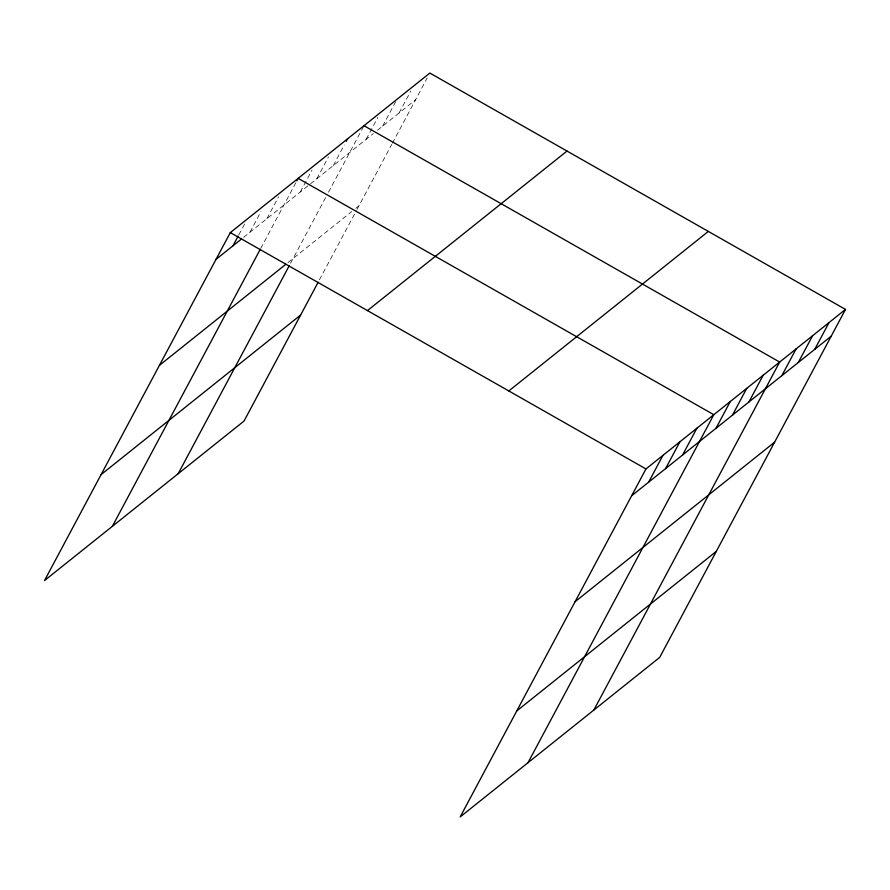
<?xml version="1.0" encoding="UTF-8"?>
<svg xmlns="http://www.w3.org/2000/svg" width="890" height="890" viewBox="0 0 890 890"><rect width="100%" height="100%" fill="white"/><g stroke="black" fill="none" stroke-linecap="round" stroke-linejoin="round"><path stroke-width="0.67" stroke-dasharray="4.45 3.34" d="M238.832 234.86L245.329 222.689M249.934 232.245L260.981 211.564M266.9 218.684L278.592 196.779M260.703 248.488L296.848 180.792M300.319 191.962L312.012 170.057M316.773 178.801L328.477 156.896M333.238 165.64L344.285 144.948M290.507 263.34L325.907 197.046M328.477 192.229L363.343 126.925M366.157 139.318L377.861 117.413M382.622 126.158L396.261 100.603M399.076 112.997L410.78 91.091M319.41 279.861L356.345 210.685M357.001 209.473L391.745 144.403M392.39 143.201L427.233 77.931M243.582 237.33L373.366 133.556M377.482 130.263L415.541 99.836M287.959 262.594L351.739 211.597M355.855 208.305L358.937 205.835"/><path stroke-width="1.33" d="M845.5 309.409L645.973 468.941L460.163 816.942L659.69 657.399L845.5 309.409L429.837 73.058L230.31 232.602L44.5 580.591L244.027 421.059L318.119 282.286M232.98 245.807L238.175 236.072M112.34 526.357L260.058 249.69M296.848 180.792L298.15 178.356L713.813 414.695L528.004 762.697M346.232 141.299L347.534 138.873M178.178 473.703L289.205 265.765M648.643 482.146L662.939 455.38M665.598 468.596L679.893 441.818M682.563 455.035L696.859 428.257M715.983 428.312L730.278 401.535M732.448 415.152L746.732 388.374M748.902 401.98L763.197 375.213M593.841 710.053L779.662 362.052L363.999 125.713M781.821 375.658L796.116 348.891M798.285 362.497L812.581 335.73M814.751 349.336L829.035 322.569M216.025 259.368L241.457 239.021M159.421 365.367L285.901 264.241M101.104 474.593L300.62 315.049M367.481 310.588L567.008 151.055M508.813 390.944L708.329 231.411M631.689 495.708L831.204 336.175M575.085 601.718L774.6 442.185M516.767 710.932L716.283 551.399M230.31 232.602L645.973 468.941"/></g></svg>
